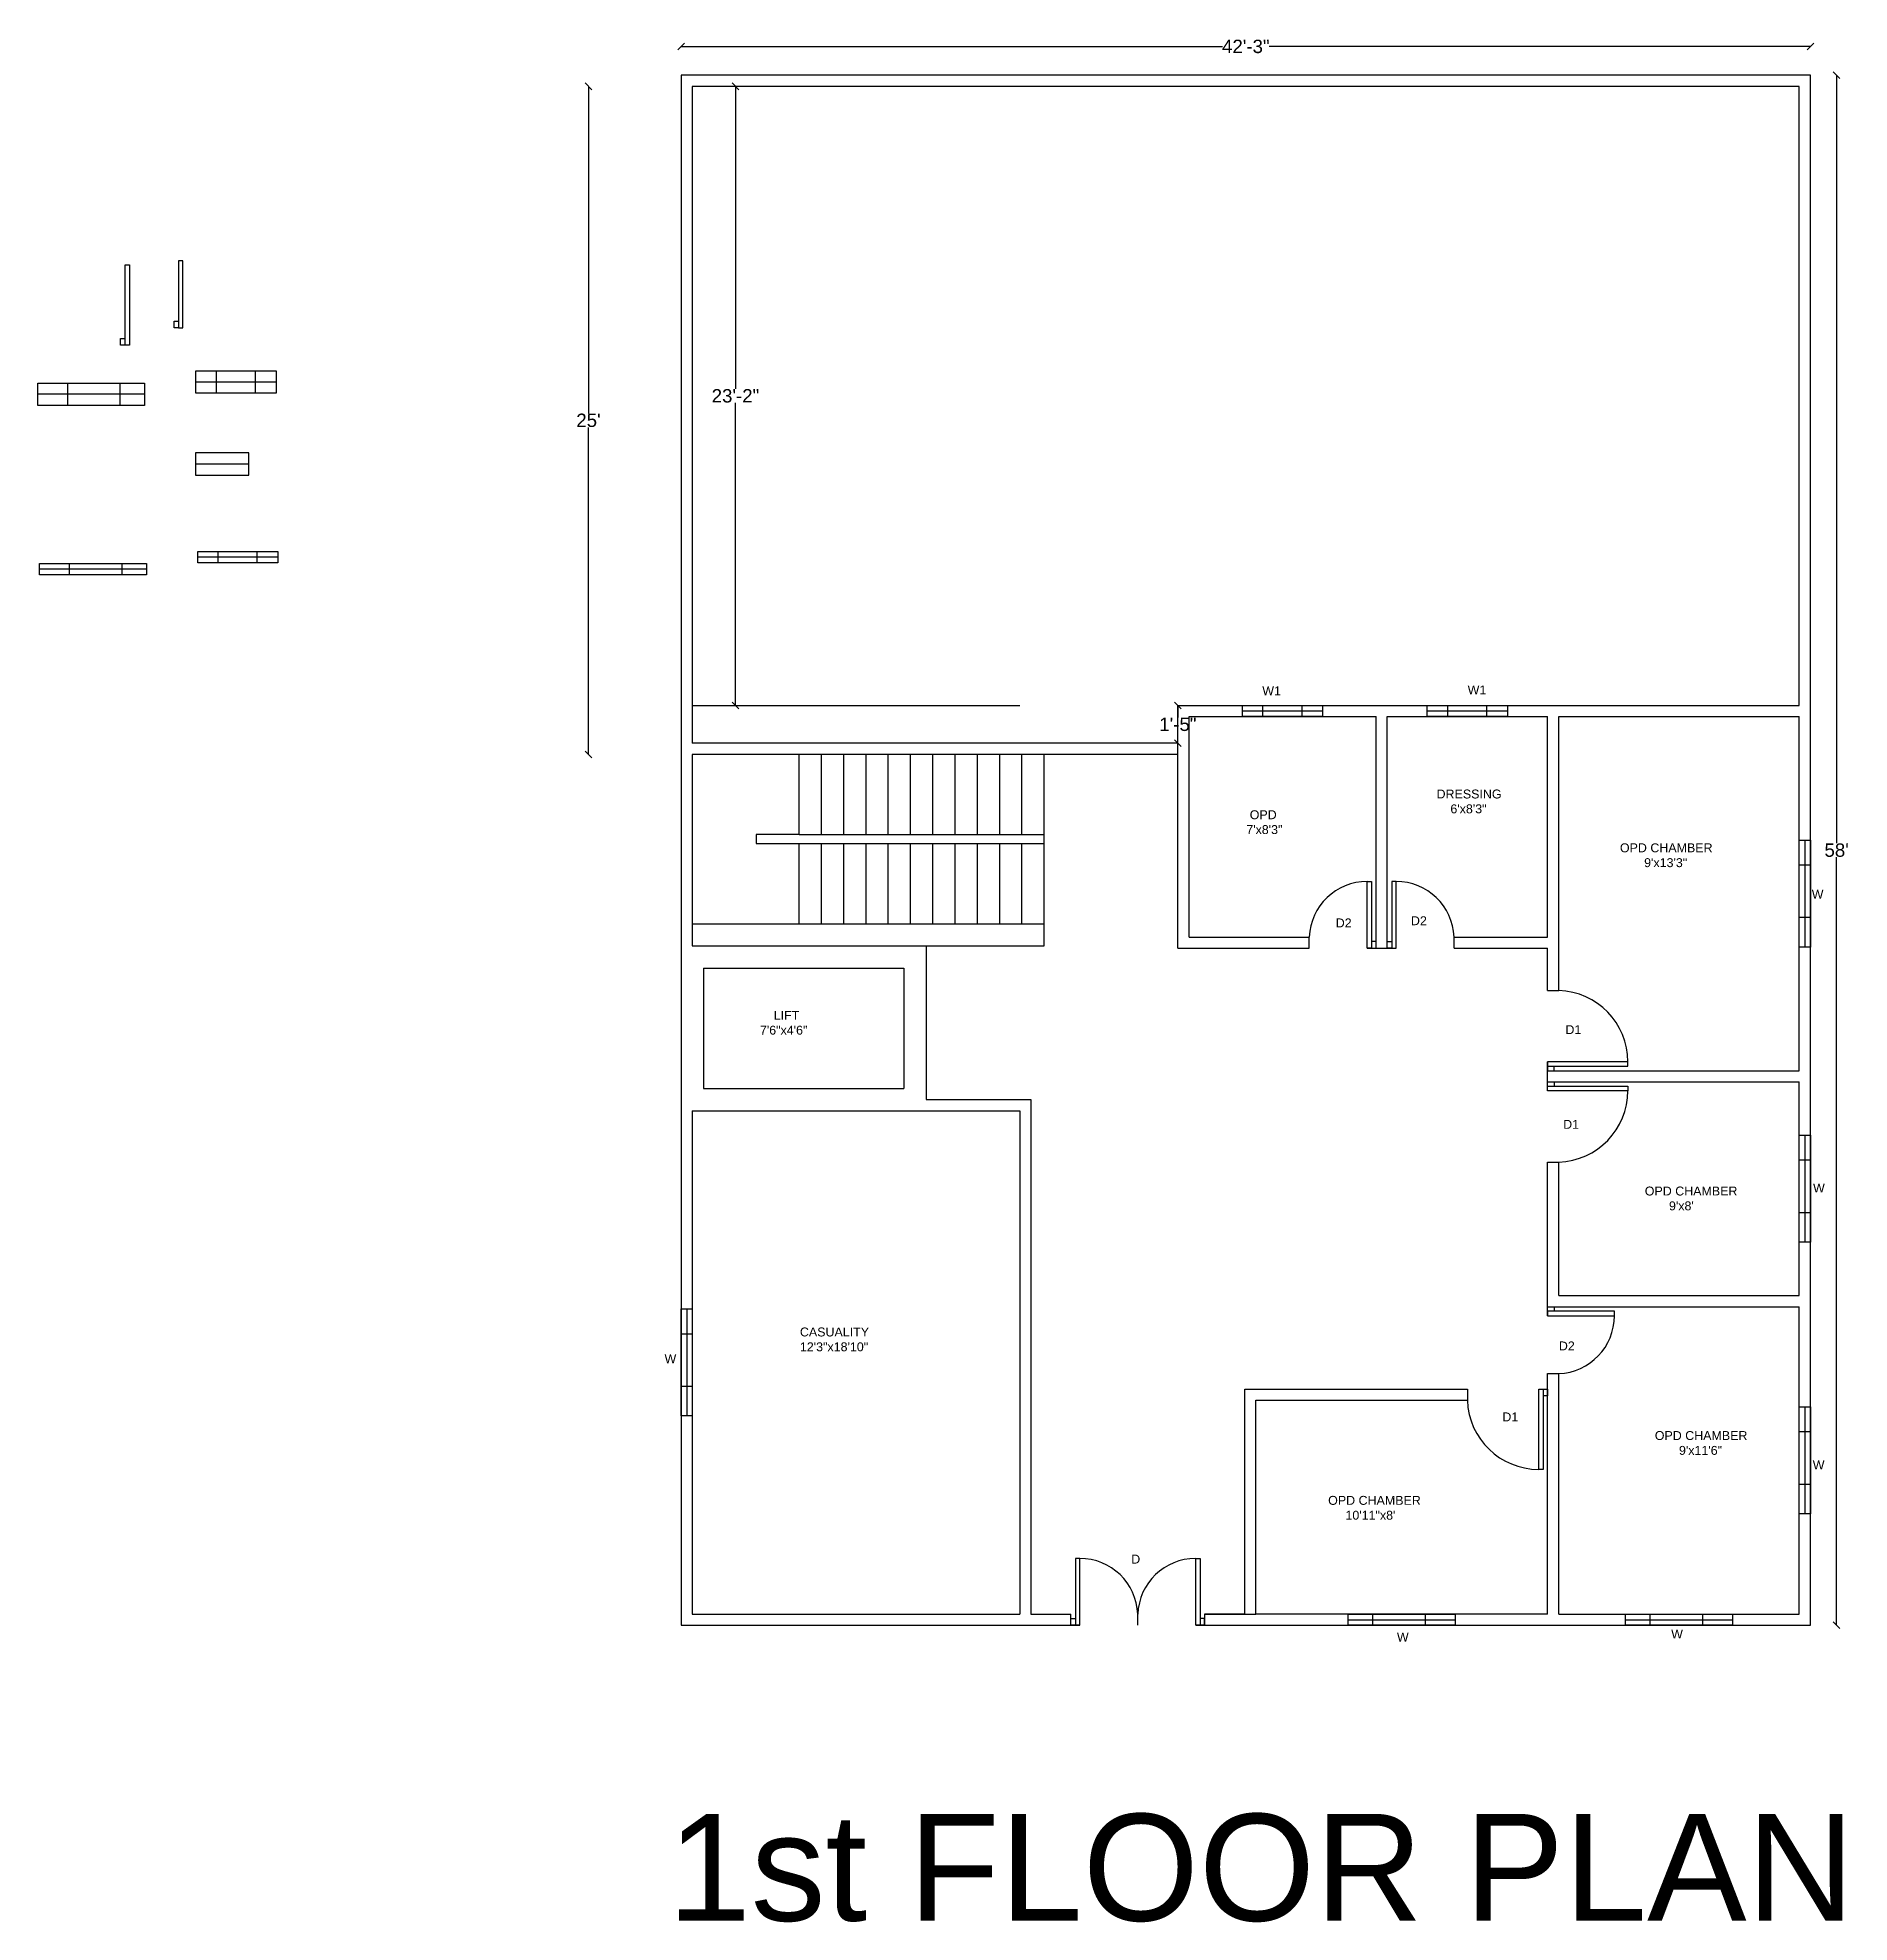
# Model space of a CAD drawing. Header units: inches. Extents: x 431 to 1245, y -104 to 742.
import ezdxf

# ---------------------------------------------------------------- set-up
doc = ezdxf.new("R2010")
doc.units = ezdxf.units.IN
doc.header["$MEASUREMENT"] = 0
for name, color, linetype in [('D', 130, 'Continuous'), ('D1', 80, 'Continuous'), ('D2', 140, 'Continuous'), ('V', 230, 'Continuous'), ('W', 82, 'Continuous'), ('W1', 211, 'Continuous')]:
    doc.layers.add(name, color=color, linetype=linetype)
doc.layers.add('Naming', color=7, linetype='Continuous', true_color=0xd1e755)
doc.styles.get("Standard").update_dxf_attribs({"font": 'arial.ttf'})
doc.dimstyles.get("Standard").update_dxf_attribs({"dimtxt": 6, "dimasz": 3, "dimexe": 0.18, "dimexo": 0.0625, "dimgap": 0.09, "dimtad": 0, "dimtih": 1, "dimtoh": 1, "dimdec": 0, "dimzin": 0, "dimdsep": 46, "dimlunit": 3, "dimtxsty": 'Standard', "dimblk": 'OBLIQUE', "dimblk2": 'OBLIQUE', "dimcen": 3, "dimse1": 1, "dimse2": 1, "dimclrd": 2, "dimadec": 0, "dimazin": 0, "dimtfac": 1, "dimtdec": 0, "dimtofl": 0, "dimtmove": 0, "dimatfit": 3, "dimfxl": 1, "dimtolj": 1, "dimtzin": 0, "dimarcsym": 0})

# ---------------------------------------------------------------- blocks, each defined once
blk = doc.blocks.new('_Oblique')
at = {"color": 0, "linetype": 'ByBlock', "lineweight": -2}
blk.add_line((-0.5, -0.5), (0.5, 0.5), dxfattribs=at)
blk = doc.blocks.new('*D3')
at = {"color": 2, "lineweight": -2, "transparency": 16777216}
for p, q in [((678.66, 720.3), (678.66, 573.45)), ((678.66, 420.3), (678.66, 567.14))]:
    blk.add_line(p, q, dxfattribs=at)
at = {"layer": 'Defpoints', "color": 0, "transparency": 16777216}
for p in [(725.29, 720.3), (678.66, 420.3), (725.29, 420.3)]:
    blk.add_point(p, dxfattribs=at)
at = {"color": 2, "lineweight": -2, "transparency": 16777216, "xscale": 3, "yscale": 3, "zscale": 3}
for p, rotation in [((678.66, 720.3), 90), ((678.66, 420.3), 270)]:
    blk.add_blockref('_Oblique', p, dxfattribs=dict(at, rotation=rotation))
at = {"color": 0, "transparency": 16777216, "insert": (678.66, 570.3), "char_height": 6, "attachment_point": 5}
blk.add_mtext("\\A1;25'", dxfattribs=at)
blk = doc.blocks.new('*D4')
at = {"color": 2, "lineweight": -2, "transparency": 16777216}
for p, q in [((720.29, 738.2), (963.27, 738.2)), ((1227.29, 738.2), (984.3, 738.2))]:
    blk.add_line(p, q, dxfattribs=at)
at = {"layer": 'Defpoints', "color": 0, "transparency": 16777216}
for p in [(720.29, 738.2), (720.29, 725.3), (1227.29, 725.3)]:
    blk.add_point(p, dxfattribs=at)
at = {"color": 2, "lineweight": -2, "transparency": 16777216, "xscale": 3, "yscale": 3, "zscale": 3, "rotation": 180}
blk.add_blockref('_Oblique', (720.29, 738.2), dxfattribs=at)
at = {"color": 2, "lineweight": -2, "transparency": 16777216, "xscale": 3, "yscale": 3, "zscale": 3}
blk.add_blockref('_Oblique', (1227.29, 738.2), dxfattribs=at)
at = {"color": 0, "transparency": 16777216, "insert": (973.79, 738.2), "char_height": 6, "attachment_point": 5}
blk.add_mtext('\\A1;42\'-3"', dxfattribs=at)
blk = doc.blocks.new('*D5')
at = {"color": 2, "lineweight": -2, "transparency": 16777216}
for p, q in [((1239.06, 725.3), (1239.06, 380.45)), ((1239.06, 29.3), (1239.06, 374.14))]:
    blk.add_line(p, q, dxfattribs=at)
at = {"layer": 'Defpoints', "color": 0, "transparency": 16777216}
for p in [(1227.29, 725.3), (1227.29, 29.3), (1239.06, 29.3)]:
    blk.add_point(p, dxfattribs=at)
at = {"color": 2, "lineweight": -2, "transparency": 16777216, "xscale": 3, "yscale": 3, "zscale": 3}
for p, rotation in [((1239.06, 725.3), 90), ((1239.06, 29.3), 270)]:
    blk.add_blockref('_Oblique', p, dxfattribs=dict(at, rotation=rotation))
at = {"color": 0, "transparency": 16777216, "insert": (1239.06, 377.3), "char_height": 6, "attachment_point": 5}
blk.add_mtext("\\A1;58'", dxfattribs=at)
blk = doc.blocks.new('*D9')
at = {"color": 2, "lineweight": -2, "transparency": 16777216}
for p, q in [((943.29, 442.3), (943.29, 436.95)), ((943.29, 425.3), (943.29, 430.64))]:
    blk.add_line(p, q, dxfattribs=at)
at = {"layer": 'Defpoints', "color": 0, "transparency": 16777216}
for p in [(943.29, 442.3), (943.29, 442.3), (943.29, 425.3)]:
    blk.add_point(p, dxfattribs=at)
at = {"color": 2, "lineweight": -2, "transparency": 16777216, "xscale": 3, "yscale": 3, "zscale": 3}
for p, rotation in [((943.29, 442.3), 90), ((943.29, 425.3), 270)]:
    blk.add_blockref('_Oblique', p, dxfattribs=dict(at, rotation=rotation))
at = {"color": 0, "transparency": 16777216, "insert": (943.29, 433.8), "char_height": 6, "attachment_point": 5}
blk.add_mtext('\\A1;1\'-5"', dxfattribs=at)
blk = doc.blocks.new('*D10')
at = {"color": 2, "lineweight": -2, "transparency": 16777216}
for p, q in [((744.65, 720.3), (744.65, 584.45)), ((744.65, 442.3), (744.65, 578.14))]:
    blk.add_line(p, q, dxfattribs=at)
at = {"layer": 'Defpoints', "color": 0, "transparency": 16777216}
for p in [(725.29, 720.3), (744.65, 720.3), (725.29, 442.3)]:
    blk.add_point(p, dxfattribs=at)
at = {"color": 2, "lineweight": -2, "transparency": 16777216, "xscale": 3, "yscale": 3, "zscale": 3}
for p, rotation in [((744.65, 720.3), 90), ((744.65, 442.3), 270)]:
    blk.add_blockref('_Oblique', p, dxfattribs=dict(at, rotation=rotation))
at = {"color": 0, "transparency": 16777216, "insert": (744.65, 581.3), "char_height": 6, "attachment_point": 5}
blk.add_mtext('\\A1;23\'-2"', dxfattribs=at)

msp = doc.modelspace()

# ---------------------------------------------------------------- linework, layer by layer
for p, q in [((1222.29, 720.3), (725.29, 720.3)), ((725.29, 720.3), (725.29, 425.3)), ((725.29, 720.3), (725.29, 442.3)), ((1222.29, 442.3), (1222.29, 720.3)), ((725.29, 442.3), (872.35, 442.3)), ((943.29, 333.3), (943.29, 442.3)), ((943.29, 442.3), (1222.29, 442.3)), ((725.29, 437.3), (725.29, 425.3)), ((948.29, 338.3), (948.29, 437.3)), ((948.29, 437.3), (1032.29, 437.3)), ((1032.29, 333.3), (1032.29, 437.3)), ((1037.29, 333.3), (1037.29, 437.3)), ((1037.29, 437.3), (1109.29, 437.3)), ((1109.29, 338.3), (1109.29, 437.3)), ((1114.29, 437.3), (1222.29, 437.3)), ((1114.29, 314.3), (1114.29, 437.3)), ((1222.29, 278.3), (1222.29, 437.3)), ((943.29, 425.3), (725.29, 425.3)), ((943.29, 420.3), (725.29, 420.3)), ((725.29, 420.3), (725.29, 334.3)), ((773.29, 384.3), (773.29, 420.3)), ((783.29, 384.3), (783.29, 420.3)), ((793.29, 384.3), (793.29, 420.3)), ((803.29, 384.3), (803.29, 420.3)), ((813.29, 384.3), (813.29, 420.3)), ((823.29, 384.3), (823.29, 420.3)), ((833.29, 384.3), (833.29, 420.3)), ((843.29, 384.3), (843.29, 420.3)), ((853.29, 384.3), (853.29, 420.3)), ((863.29, 384.3), (863.29, 420.3)), ((873.29, 384.3), (873.29, 420.3)), ((883.29, 334.3), (883.29, 420.3)), ((773.29, 384.3), (753.88, 384.3)), ((753.88, 384.3), (753.88, 380.3)), ((773.29, 384.3), (883.29, 384.3)), ((753.88, 380.3), (773.29, 380.3)), ((773.29, 344.3), (773.29, 380.3)), ((773.29, 380.3), (883.29, 380.3)), ((773.29, 344.3), (773.29, 375.3)), ((783.29, 344.3), (783.29, 380.3)), ((783.29, 344.3), (783.29, 375.3)), ((793.29, 344.3), (793.29, 380.3)), ((793.29, 344.3), (793.29, 375.3)), ((803.29, 344.3), (803.29, 380.3)), ((803.29, 344.3), (803.29, 375.3)), ((813.29, 344.3), (813.29, 380.3)), ((813.29, 344.3), (813.29, 375.3)), ((823.29, 344.3), (823.29, 380.3)), ((823.29, 344.3), (823.29, 375.3)), ((833.29, 344.3), (833.29, 380.3)), ((833.29, 344.3), (833.29, 375.3)), ((843.29, 344.3), (843.29, 380.3)), ((843.29, 344.3), (843.29, 375.3)), ((853.29, 344.3), (853.29, 380.3)), ((853.29, 344.3), (853.29, 375.3)), ((863.29, 344.3), (863.29, 380.3)), ((863.29, 344.3), (863.29, 375.3)), ((873.29, 344.3), (873.29, 380.3)), ((873.29, 344.3), (873.29, 375.3)), ((725.29, 344.3), (883.29, 344.3)), ((725.29, 334.3), (883.29, 334.3)), ((830.29, 334.3), (830.29, 265.3)), ((943.29, 333.3), (1002.29, 333.3)), ((948.29, 338.3), (1002.29, 338.3)), ((1002.29, 333.3), (1002.29, 338.3)), ((1028.29, 333.3), (1041.29, 333.3)), ((1067.29, 333.3), (1067.29, 338.3)), ((1067.29, 338.3), (1109.29, 338.3)), ((1067.29, 333.3), (1109.29, 333.3)), ((1109.29, 314.3), (1109.29, 333.3)), ((730.29, 324.3), (730.29, 270.3)), ((820.29, 324.3), (820.29, 270.3)), ((1109.29, 314.3), (1114.29, 314.3)), ((1109.29, 269.3), (1109.29, 282.3)), ((1109.29, 278.3), (1222.29, 278.3)), ((1109.29, 273.3), (1222.29, 273.3)), ((1222.29, 177.3), (1222.29, 273.3)), ((725.29, 260.3), (725.29, 34.3)), ((1109.29, 237.3), (1114.29, 237.3)), ((1109.29, 168.3), (1109.29, 237.3)), ((1114.29, 177.3), (1114.29, 237.3)), ((1109.29, 172.3), (1222.29, 172.3)), ((1114.29, 177.3), (1222.29, 177.3)), ((1222.29, 34.3), (1222.29, 172.3)), ((1109.29, 34.3), (1109.29, 142.3)), ((1109.29, 142.3), (1114.29, 142.3)), ((1114.29, 34.3), (1114.29, 142.3)), ((973.29, 135.3), (1073.29, 135.3)), ((973.29, 34.3), (973.29, 135.3)), ((978.29, 34.3), (978.29, 130.3)), ((978.29, 130.3), (1073.29, 130.3)), ((1073.29, 135.3), (1073.29, 130.3)), ((1105.29, 135.3), (1109.29, 135.3)), ((725.29, 34.3), (872.29, 34.3)), ((877.29, 34.3), (895.29, 34.3)), ((895.29, 29.3), (895.29, 34.3)), ((973.29, 34.3), (955.29, 34.3)), ((955.29, 34.3), (955.29, 29.3)), ((955.29, 34.3), (978.29, 34.3)), ((1109.29, 34.3), (978.29, 34.3)), ((1114.29, 34.3), (1222.29, 34.3)), ((899.29, 29.3), (895.29, 29.3)), ((955.29, 29.3), (951.29, 29.3))]:
    msp.add_line(p, q)
for points in [[(951.29, 29.3), (1227.29, 29.3), (1227.29, 725.3), (720.29, 725.3), (720.29, 29.3), (899.29, 29.3)], [(730.29, 324.3), (820.29, 324.3)], [(730.29, 270.3), (820.29, 270.3)], [(830.29, 265.3), (877.29, 265.3), (877.29, 34.3)], [(725.29, 260.3), (872.29, 260.3), (872.29, 34.3)]]:
    msp.add_lwpolyline(points)
at = {"layer": 'D'}
msp.add_line((925.29, 29.3), (925.29, 34.3), dxfattribs=at)
for points in [[(899.29, 59.3), (897.29, 59.3), (897.29, 29.3), (899.29, 29.3)], [(951.29, 59.3), (953.29, 59.3), (953.29, 29.3), (951.29, 29.3)]]:
    msp.add_lwpolyline(points, close=True, dxfattribs=at)
for points in [[(897.29, 29.3), (895.29, 29.3), (895.29, 32.3), (897.29, 32.3)], [(953.29, 29.3), (955.29, 29.3), (955.29, 32.3), (953.29, 32.3)]]:
    msp.add_lwpolyline(points, dxfattribs=at)
for centre, start, end in [((899.29, 33.28), 2.24661, 90), ((951.29, 33.28), 90, 177.75339)]:
    msp.add_arc(centre, 26.02, start, end, dxfattribs=at)
at = {"layer": 'D1'}
for points in [[(472.63, 604.09), (470.63, 604.09), (470.63, 640.09), (472.63, 640.09)], [(1109.29, 282.3), (1109.29, 280.3), (1145.29, 280.3), (1145.29, 282.3)], [(1109.29, 269.3), (1109.29, 271.3), (1145.29, 271.3), (1145.29, 269.3)], [(1105.29, 135.3), (1107.29, 135.3), (1107.29, 99.3), (1105.29, 99.3)]]:
    msp.add_lwpolyline(points, close=True, dxfattribs=at)
for points in [[(470.63, 604.09), (468.63, 604.09), (468.63, 607.09), (470.63, 607.09)], [(1109.29, 280.3), (1109.29, 278.3), (1112.29, 278.3), (1112.29, 280.3)], [(1109.29, 271.3), (1109.29, 273.3), (1112.29, 273.3), (1112.29, 271.3)], [(1107.29, 135.3), (1109.29, 135.3), (1109.29, 132.3), (1107.29, 132.3)]]:
    msp.add_lwpolyline(points, dxfattribs=at)
for centre, start, end in [((1113.27, 282.3), 0, 88.18124), ((1113.27, 269.3), 271.81876, 0), ((1105.29, 131.31), 181.81876, 270)]:
    msp.add_arc(centre, 32.02, start, end, dxfattribs=at)
at = {"layer": 'D2'}
for points in [[(496.59, 641.9), (494.59, 641.9), (494.59, 611.9), (496.59, 611.9)], [(1028.29, 363.3), (1030.29, 363.3), (1030.29, 333.3), (1028.29, 333.3)], [(1041.29, 363.3), (1039.29, 363.3), (1039.29, 333.3), (1041.29, 333.3)], [(1139.29, 168.3), (1139.29, 170.3), (1109.29, 170.3), (1109.29, 168.3)]]:
    msp.add_lwpolyline(points, close=True, dxfattribs=at)
for points in [[(494.59, 611.9), (492.59, 611.9), (492.59, 614.9), (494.59, 614.9)], [(1030.29, 333.3), (1032.29, 333.3), (1032.29, 336.3), (1030.29, 336.3)], [(1039.29, 333.3), (1037.29, 333.3), (1037.29, 336.3), (1039.29, 336.3)], [(1109.29, 170.3), (1109.29, 172.3), (1112.29, 172.3), (1112.29, 170.3)]]:
    msp.add_lwpolyline(points, dxfattribs=at)
for centre, start, end in [((1028.29, 337.28), 90, 177.75339), ((1041.29, 337.28), 2.24661, 90), ((1113.27, 168.3), 272.24661, 0)]:
    msp.add_arc(centre, 26.02, start, end, dxfattribs=at)
at = {"layer": 'V'}
msp.add_line((526.18, 550.72), (502.18, 550.72), dxfattribs=at)
msp.add_lwpolyline([(502.18, 545.72), (526.18, 545.72), (526.18, 555.72), (502.18, 555.72)], close=True, dxfattribs=at)
at = {"layer": 'W'}
for p, q in [((444.76, 587.05), (444.76, 577.05)), ((468.3, 587.05), (468.3, 577.05)), ((479.38, 582.05), (431.38, 582.05)), ((480.19, 503.47), (432.19, 503.47)), ((445.57, 505.97), (445.57, 500.97)), ((469.11, 505.97), (469.11, 500.97)), ((1224.79, 381.8), (1224.79, 333.8)), ((1222.29, 370.72), (1227.29, 370.72)), ((1222.29, 347.18), (1227.29, 347.18)), ((1224.79, 249.3), (1224.79, 201.3)), ((1222.29, 238.22), (1227.29, 238.22)), ((1222.29, 214.68), (1227.29, 214.68)), ((722.79, 171.3), (722.79, 123.3)), ((720.29, 160.22), (725.29, 160.22)), ((720.29, 136.68), (725.29, 136.68)), ((1224.79, 127.3), (1224.79, 79.3)), ((1222.29, 116.22), (1227.29, 116.22)), ((1222.29, 92.68), (1227.29, 92.68)), ((1030.87, 29.3), (1030.87, 34.3)), ((1054.41, 29.3), (1054.41, 34.3)), ((1155.37, 29.3), (1155.37, 34.3)), ((1178.91, 29.3), (1178.91, 34.3)), ((1019.79, 31.8), (1067.79, 31.8)), ((1144.29, 31.8), (1192.29, 31.8))]:
    msp.add_line(p, q, dxfattribs=at)
for points in [[(431.38, 587.05), (479.38, 587.05), (479.38, 577.05), (431.38, 577.05)], [(432.19, 500.97), (432.19, 505.97), (480.19, 505.97), (480.19, 500.97)], [(1227.29, 333.8), (1222.29, 333.8), (1222.29, 381.8), (1227.29, 381.8)], [(1227.29, 201.3), (1222.29, 201.3), (1222.29, 249.3), (1227.29, 249.3)], [(725.29, 123.3), (720.29, 123.3), (720.29, 171.3), (725.29, 171.3)], [(1227.29, 79.3), (1222.29, 79.3), (1222.29, 127.3), (1227.29, 127.3)], [(1067.79, 34.3), (1067.79, 29.3), (1019.79, 29.3), (1019.79, 34.3)], [(1192.29, 34.3), (1192.29, 29.3), (1144.29, 29.3), (1144.29, 34.3)]]:
    msp.add_lwpolyline(points, close=True, dxfattribs=at)
at = {"layer": 'W1'}
for p, q in [((511.48, 592.48), (511.48, 582.48)), ((529.03, 592.48), (529.03, 582.48)), ((538.44, 587.48), (502.44, 587.48)), ((539.25, 508.91), (503.25, 508.91)), ((512.29, 511.41), (512.29, 506.41)), ((529.84, 511.41), (529.84, 506.41)), ((981.33, 442.3), (981.33, 437.3)), ((998.88, 442.3), (998.88, 437.3)), ((1064.33, 442.3), (1064.33, 437.3)), ((1081.88, 442.3), (1081.88, 437.3)), ((1008.29, 439.8), (972.29, 439.8)), ((1091.29, 439.8), (1055.29, 439.8))]:
    msp.add_line(p, q, dxfattribs=at)
for points in [[(502.44, 592.48), (538.44, 592.48), (538.44, 582.48), (502.44, 582.48)], [(503.25, 506.41), (503.25, 511.41), (539.25, 511.41), (539.25, 506.41)], [(972.29, 437.3), (972.29, 442.3), (1008.29, 442.3), (1008.29, 437.3)], [(1055.29, 437.3), (1055.29, 442.3), (1091.29, 442.3), (1091.29, 437.3)]]:
    msp.add_lwpolyline(points, close=True, dxfattribs=at)

# ---------------------------------------------------------------- texts
at = {"layer": 'D', "insert": (922.35, 60.99), "char_height": 4, "attachment_point": 1}
msp.add_mtext_dynamic_manual_height_columns('D', width=1057.9129, gutter_width=20, heights=[0], dxfattribs=at)
at = {"layer": 'D1', "char_height": 4, "attachment_point": 1}
for insert in [(1117.29, 298.73), (1116.27, 256.21), (1088.98, 124.85)]:
    msp.add_mtext_dynamic_manual_height_columns('D1', width=1068.2383, gutter_width=20, heights=[0], dxfattribs=dict(at, insert=insert))
at = {"layer": 'D2', "char_height": 4, "attachment_point": 1}
for insert in [(1047.93, 347.63), (1014.16, 346.67), (1114.34, 156.71)]:
    msp.add_mtext_dynamic_manual_height_columns('D2', width=1068.2383, gutter_width=20, heights=[0], dxfattribs=dict(at, insert=insert))
at = {"layer": 'Naming', "attachment_point": 1}
for s, width, gutter_width, insert, char_height in [('DRESSING\\P    6\'x8\'3"', 1068.2383, 20, (1059.43, 404.54), 4), (' OPD\\P7\'x8\'3"', 1068.2383, 20, (974, 395.23), 4), ('OPD CHAMBER\\P       9\'x13\'3"', 1068.2383, 20, (1141.76, 380.38), 4), ('    LIFT\\P7\'6"x4\'6"', 1068.2383, 20, (755.64, 305.17), 4), ("OPD CHAMBER\\P       9'x8'", 1068.2383, 20, (1152.92, 226.27), 4), ('CASUALITY\\P12\'3"x18\'10"', 1068.2383, 20, (773.59, 162.98), 4), ('OPD CHAMBER\\P       9\'x11\'6"', 1068.2383, 20, (1157.41, 116.48), 4), ('OPD CHAMBER\\P     10\'11"x8\'', 1068.2383, 20, (1010.76, 87.37), 4), ('1st FLOOR PLAN', 12694.9553, 240, (714.27, -55.41), 48)]:
    msp.add_mtext_dynamic_manual_height_columns(s, width=width, gutter_width=gutter_width, heights=[0], dxfattribs=dict(at, insert=insert, char_height=char_height))
at = {"layer": 'W', "char_height": 4, "attachment_point": 1}
for insert in [(1227.89, 359.55), (1228.48, 227.63), (712.82, 150.94), (1228.34, 103.29), (1041.64, 25.97), (1164.77, 27.37)]:
    msp.add_mtext_dynamic_manual_height_columns('W', width=1068.2383, gutter_width=20, heights=[0], dxfattribs=dict(at, insert=insert))
at = {"layer": 'W1', "char_height": 4, "attachment_point": 1}
for insert in [(981.19, 450.86), (1073.39, 451.26)]:
    msp.add_mtext_dynamic_manual_height_columns('W1', width=1068.2383, gutter_width=20, heights=[0], dxfattribs=dict(at, insert=insert))

# ---------------------------------------------------------------- dimensions: what is measured, and where the dimension line sits
dim = msp.add_linear_dim(base=(720.29, 738.2), p1=(1227.29, 725.3), p2=(720.29, 725.3), dimstyle='Standard')
dim.commit()
dim.dimension.update_dxf_attribs({"geometry": '*D4', "text_midpoint": (973.79, 738.2)})
for base, p1, p2, picture, middle in [((678.66, 420.3), (725.29, 720.3), (725.29, 420.3), '*D3', (678.66, 570.3)), ((744.65, 720.3), (725.29, 442.3), (725.29, 720.3), '*D10', (744.65, 581.3)), ((1239.06, 29.3), (1227.29, 725.3), (1227.29, 29.3), '*D5', (1239.06, 377.3)), ((943.29, 442.3), (943.29, 425.3), (943.29, 442.3), '*D9', (943.29, 433.8))]:
    dim = msp.add_linear_dim(base=base, p1=p1, p2=p2, angle=90, dimstyle='Standard')
    dim.commit()
    dim.dimension.update_dxf_attribs({"geometry": picture, "text_midpoint": middle})

doc.saveas('drawing.dxf')
